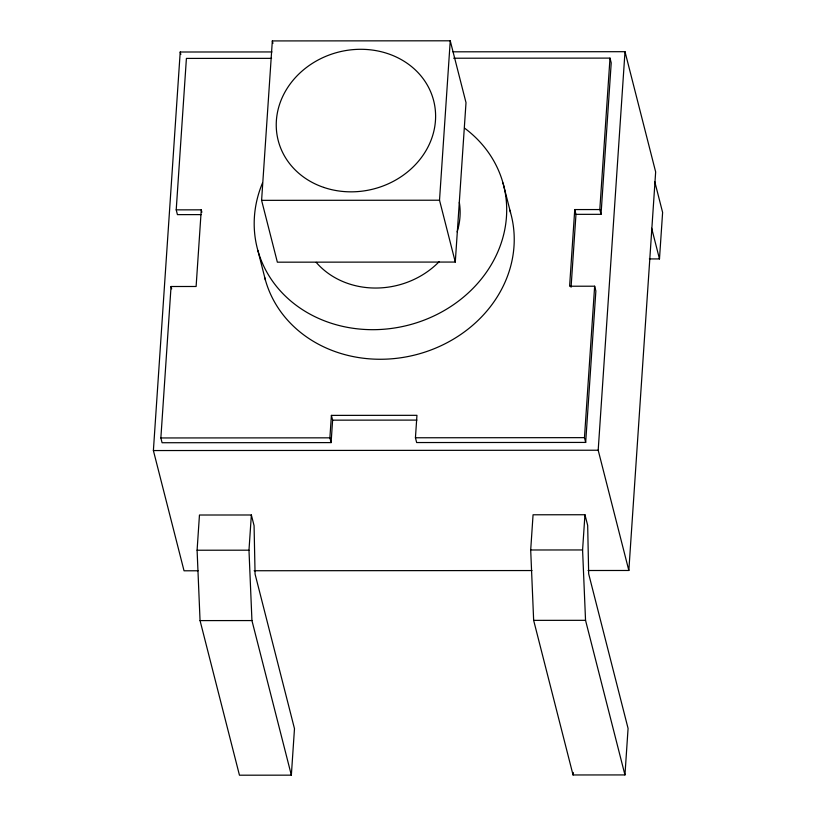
<?xml version="1.0" encoding="UTF-8"?>
<svg xmlns="http://www.w3.org/2000/svg" width="816" height="816" viewBox="0 0 816 816"><rect width="100%" height="100%" fill="white"/><g stroke="black" fill="none" stroke-linecap="round" stroke-linejoin="round"><path stroke-width="1.22" d="M198.064 570.782L184.039 570.792L153.388 450.554L180.214 52.01L271.973 51.938M574.75 209.569L575.974 214.343L601.025 214.333L599.811 209.559L574.75 209.569L569.599 286.222L594.65 286.212L595.864 290.986L585.674 442.425L416.65 442.547L415.436 437.774L416.945 415.324L331.398 415.385L332.612 420.158L331.102 442.609L162.078 442.731L160.864 437.957L171.054 286.508L196.115 286.487L201.266 209.834L176.215 209.855L186.405 58.415L271.555 58.354M197.095 550.229L199.461 515.018L251.359 514.988L254.072 525.647L255.071 574.066L294.484 728.668L291.353 775.159L239.455 775.2L200.053 620.599L197.095 550.229L248.982 550.188L251.359 514.988M261.599 200.348L272.33 40.922L450.248 40.8L466.007 102.643L455.287 262.058L277.358 262.181L261.599 200.348L439.518 200.216L455.287 262.058M331.102 442.609L329.888 437.835L331.398 415.385M439.518 200.216L450.248 40.8M530.696 549.984L533.062 514.784L584.95 514.743L587.673 525.402L588.673 573.832L628.075 728.433L624.954 774.925L573.056 774.965L533.654 620.364L530.696 549.984L582.583 549.953L584.95 514.743M571.067 287.232L575.974 214.343M585.674 442.425L584.46 437.651L594.65 286.212M599.811 209.559L610.001 58.109L453.686 58.222M601.025 214.333L611.215 62.883L610.001 58.109M573.056 774.965L573.23 772.446M588.05 570.506L628.84 570.476L598.189 450.228L625.005 51.694L452.951 51.816M628.84 570.476L655.656 171.931L625.005 51.694M649.352 258.927L659.481 258.927L662.612 212.425L654.789 181.754M201.236 214.618L177.429 214.628L176.215 209.855M332.612 420.158L416.905 420.097M160.864 437.957L329.888 437.835M415.436 437.774L584.46 437.651M153.388 450.554L598.189 450.228M254.133 570.741L531.981 570.547M200.053 620.599L251.94 620.568L291.353 775.159M533.654 620.364L585.541 620.323L624.954 774.925M651.658 228.245L659.481 258.927M503.003 182.988L510.541 212.568M272.33 40.922L272.942 43.35M257.887 250.543L265.424 280.123M180.214 52.01L180.836 54.458M201.266 209.834L201.878 212.231M171.054 286.508L171.666 288.895M582.583 549.953L585.541 620.323M248.982 550.188L251.94 620.568M509.816 210.151A127.133 111.935 -14.3 0 1 418.333 354.093A127.133 111.935 -14.3 0 1 264.772 277.675M459.316 202.307A80.243 70.655 -14.3 0 1 457.133 231.917M439.192 261.63A80.243 70.655 -14.3 0 1 316.159 262.313M464.773 128.285A127.133 111.935 -14.3 0 1 483.99 275.604A127.133 111.935 -14.3 0 1 321.392 319.607A127.133 111.935 -14.3 0 1 262.477 183.029M323.799 187.425A80.243 70.655 -14.3 0 0 435.142 108.538A80.243 70.655 -14.3 0 0 308.825 65.749A80.243 70.655 -14.3 0 0 323.799 187.425"/></g></svg>
